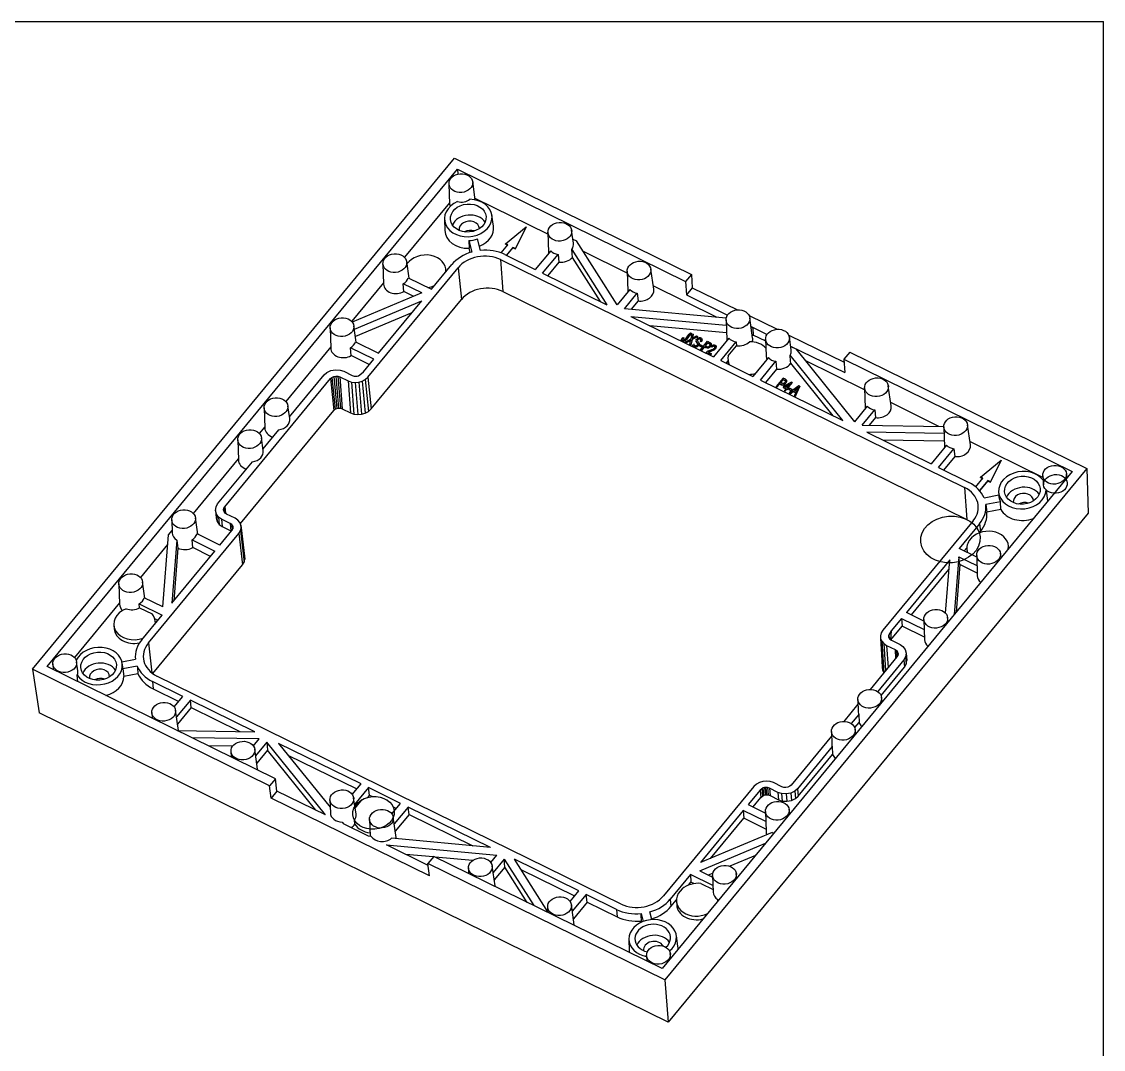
# Model space of a CAD drawing. Header units: inches. Extents: x 0 to 653, y 0 to 346.
# Drawn here: x 471.6 to 653.2, y 173.5 to 346.1 of the extents above; entities that cross this region are included whole.
import ezdxf

# ---------------------------------------------------------------- set-up
doc = ezdxf.new("R2010")
doc.units = ezdxf.units.IN
doc.header["$LTSCALE"] = 35.925693
doc.header["$MEASUREMENT"] = 0
doc.layers.get('0').update_dxf_attribs({"linetype": 'CONTINUOUS'})
doc.layers.add('1', color=7, linetype='CONTINUOUS')

msp = doc.modelspace()

# ---------------------------------------------------------------- linework, layer by layer
at = {"color": 7, "linetype": 'Continuous'}
for p in [(0, 346.127), (653.194, 0)]:
    msp.add_line(p, (653.194, 346.127), dxfattribs=at)
at = {"layer": '1', "color": 35, "linetype": 'Continuous', "true_color": 0x99734d}
for p, q in [((473.425, 237.372), (544.249, 323.225)), ((544.249, 323.225), (584.037, 303.677)), ((475.852, 237.834), (544.733, 321.332)), ((544.733, 321.332), (583.066, 302.499)), ((544.733, 321.332), (544.813, 320.514)), ((543.331, 318.909), (543.435, 315.499)), ((547.754, 316.188), (547.312, 319.256)), ((559.954, 310.419), (547.719, 316.429)), ((543.428, 315.719), (535.864, 306.55)), ((542.575, 312.939), (542.632, 311.079)), ((550.802, 311.791), (550.537, 313.633)), ((552.817, 308.834), (556.302, 311.646)), ((556.302, 311.646), (554.475, 308.019)), ((554.48, 307.958), (556.307, 311.584)), ((556.307, 311.584), (556.302, 311.646)), ((559.944, 310.747), (560.048, 307.337)), ((564.234, 308.945), (563.925, 311.094)), ((546.662, 309.363), (546.713, 308.07)), ((546.662, 309.363), (547.154, 307.44)), ((548.623, 307.72), (548.131, 309.643)), ((553.233, 308.63), (552.817, 308.834)), ((552.823, 308.772), (552.817, 308.834)), ((552.823, 308.772), (553.198, 308.588)), ((564.138, 309.612), (564.731, 309.321)), ((571.581, 298.566), (564.731, 309.321)), ((546.894, 307.36), (546.713, 308.07)), ((552.116, 307.276), (553.233, 308.63)), ((552.701, 307.023), (557.809, 304.513)), ((554.06, 308.224), (552.963, 306.894)), ((553.003, 306.874), (554.065, 308.162)), ((554.475, 308.019), (554.06, 308.224)), ((554.065, 308.162), (554.06, 308.224)), ((554.065, 308.162), (554.48, 307.958)), ((554.48, 307.958), (554.475, 308.019)), ((560.405, 307.66), (557.809, 304.513)), ((559.055, 303.901), (561.651, 307.048)), ((561.651, 307.048), (561.791, 305.751)), ((564.041, 306.537), (563.942, 307.885)), ((563.942, 307.885), (569.86, 298.593)), ((573.244, 303.889), (565.889, 307.503)), ((532.247, 305.473), (532.351, 302.063)), ((536.626, 303.057), (536.228, 305.82)), ((540.388, 301.196), (543.796, 305.327)), ((551.991, 306.162), (629.906, 267.882)), ((551.991, 306.162), (552.366, 300.807)), ((561.791, 305.751), (559.916, 303.478)), ((568.755, 299.135), (564.041, 306.537)), ((529.681, 286.404), (544.861, 304.804)), ((542.835, 304.163), (542.806, 304.501)), ((544.861, 304.804), (545.442, 299.489)), ((559.055, 303.901), (569.86, 298.593)), ((573.234, 304.217), (573.339, 300.807)), ((577.702, 301.187), (577.215, 304.564)), ((584.037, 303.677), (583.066, 302.499)), ((584.037, 303.677), (584.175, 301.452)), ((532.345, 302.284), (526.997, 295.801)), ((538.778, 300.571), (535.665, 302.1)), ((535.774, 300.797), (535.665, 302.1)), ((536.497, 303.108), (540.388, 301.196)), ((588.348, 296.469), (577.623, 301.738)), ((583.066, 302.499), (583.187, 300.254)), ((538.778, 300.571), (527.103, 295.677)), ((537.406, 299.996), (535.774, 300.797)), ((552.366, 300.807), (630.281, 262.528)), ((573.696, 301.13), (571.581, 298.566)), ((572.803, 297.925), (574.942, 300.518)), ((574.942, 300.518), (575.081, 299.221)), ((584.175, 301.452), (583.187, 300.254)), ((583.187, 300.254), (590.095, 296.86)), ((584.175, 301.452), (591.758, 297.726)), ((527.443, 294.508), (538.796, 299.266)), ((530.257, 281.082), (545.442, 299.489)), ((531.521, 290.448), (538.796, 299.266)), ((589.869, 296.326), (572.803, 297.925)), ((575.081, 299.221), (573.925, 297.82)), ((537.103, 297.214), (527.625, 293.242)), ((573.846, 296.634), (589.875, 295.132)), ((573.846, 296.634), (587.713, 289.821)), ((589.847, 296.055), (589.952, 292.645)), ((593.719, 296.762), (598.403, 294.461)), ((594.315, 293.025), (593.828, 296.402)), ((523.38, 294.725), (523.485, 291.315)), ((527.761, 292.295), (527.361, 295.072)), ((589.915, 293.847), (577.071, 295.05)), ((594.042, 294.92), (596.74, 293.595)), ((594.325, 294.715), (594.052, 294.85)), ((594.068, 294.739), (594.325, 294.715)), ((594.325, 294.715), (594.407, 293.426)), ((582.384, 292.695), (582.391, 292.617)), ((582.577, 293.088), (582.743, 293.04)), ((582.602, 292.795), (582.607, 292.733)), ((582.725, 292.484), (582.73, 292.422)), ((582.743, 293.04), (582.748, 292.978)), ((582.96, 292.325), (583.976, 292.876)), ((583.806, 292.6), (583.137, 292.238)), ((583.811, 292.538), (583.143, 292.176)), ((583.762, 291.931), (583.903, 292.553)), ((583.806, 292.6), (583.811, 292.538)), ((583.855, 293.868), (584.001, 293.796)), ((584.149, 292.786), (583.936, 291.845)), ((584.154, 292.725), (583.941, 291.783)), ((583.976, 292.876), (584.167, 293.714)), ((584.001, 293.796), (584.006, 293.734)), ((585.056, 293.277), (584.149, 292.786)), ((584.149, 292.786), (584.154, 292.725)), ((585.061, 293.216), (584.154, 292.725)), ((584.167, 293.714), (584.34, 293.629)), ((584.34, 293.629), (584.346, 293.567)), ((584.803, 292.537), (584.81, 292.459)), ((584.825, 292.445), (584.83, 292.383)), ((584.878, 293.365), (585.056, 293.277)), ((585.056, 293.277), (585.061, 293.216)), ((585.25, 292.883), (585.255, 292.821)), ((585.479, 292.858), (585.484, 292.796)), ((585.67, 292.42), (585.525, 292.492)), ((585.525, 292.492), (585.53, 292.43)), ((585.676, 292.359), (585.53, 292.43)), ((585.575, 291.04), (586.739, 292.451)), ((585.67, 292.42), (585.676, 292.359)), ((585.797, 292.662), (585.803, 292.6)), ((585.813, 292.708), (585.807, 292.785)), ((586.739, 292.451), (587.142, 292.253)), ((590.309, 292.968), (587.713, 289.821)), ((594.407, 293.426), (594.255, 293.44)), ((596.502, 292.462), (594.403, 293.494)), ((596.492, 292.79), (596.578, 290)), ((600.364, 293.498), (609.674, 288.924)), ((600.783, 290.988), (600.473, 293.137)), ((523.478, 291.535), (515.914, 282.366)), ((530.69, 289.44), (526.799, 291.352)), ((526.907, 290.049), (526.799, 291.352)), ((527.63, 292.359), (531.521, 290.448)), ((583.137, 292.238), (582.96, 292.325)), ((582.96, 292.325), (582.965, 292.263)), ((583.143, 292.176), (582.965, 292.263)), ((583.137, 292.238), (583.143, 292.176)), ((583.936, 291.845), (583.762, 291.931)), ((583.762, 291.931), (583.767, 291.869)), ((583.941, 291.783), (583.767, 291.869)), ((583.936, 291.845), (583.941, 291.783)), ((584.235, 291.844), (584.242, 291.767)), ((584.702, 291.518), (584.707, 291.456)), ((584.952, 292.258), (584.957, 292.196)), ((585.077, 292.103), (585.082, 292.041)), ((585.31, 292.009), (585.315, 291.948)), ((585.323, 292.042), (585.317, 292.119)), ((585.334, 291.74), (585.474, 291.909)), ((585.756, 291.532), (585.334, 291.74)), ((585.334, 291.74), (585.339, 291.678)), ((585.762, 291.47), (585.339, 291.678)), ((585.474, 291.909), (585.896, 291.702)), ((585.721, 290.968), (585.575, 291.04)), ((585.575, 291.04), (585.581, 290.978)), ((585.726, 290.906), (585.581, 290.978)), ((586.187, 291.533), (585.721, 290.968)), ((585.721, 290.968), (585.726, 290.906)), ((586.192, 291.471), (585.726, 290.906)), ((585.896, 291.702), (585.756, 291.532)), ((585.756, 291.532), (585.762, 291.47)), ((585.902, 291.64), (585.762, 291.47)), ((585.896, 291.702), (585.902, 291.64)), ((586.459, 291.399), (586.187, 291.533)), ((586.187, 291.533), (586.192, 291.471)), ((586.465, 291.337), (586.192, 291.471)), ((586.745, 292.21), (586.326, 291.702)), ((586.326, 291.702), (586.6, 291.567)), ((586.751, 292.148), (586.366, 291.682)), ((586.459, 291.399), (586.465, 291.337)), ((587.222, 290.231), (586.508, 290.582)), ((586.508, 290.582), (586.513, 290.52)), ((587.017, 292.077), (586.745, 292.21)), ((586.745, 292.21), (586.751, 292.148)), ((587.022, 292.015), (586.751, 292.148)), ((586.82, 290.667), (587.361, 290.401)), ((586.873, 291.37), (586.879, 291.308)), ((586.96, 290.723), (586.965, 290.661)), ((587.017, 292.077), (587.022, 292.015)), ((587.136, 291.999), (587.142, 291.937)), ((587.476, 291.507), (587.36, 291.59)), ((587.36, 291.59), (587.366, 291.528)), ((587.481, 291.445), (587.366, 291.528)), ((587.476, 291.507), (587.481, 291.445)), ((587.682, 291.657), (587.688, 291.595)), ((587.892, 291.646), (587.898, 291.585)), ((588.191, 291.541), (588.185, 291.618)), ((588.959, 289.209), (591.555, 292.356)), ((590.226, 290.012), (591.625, 291.708)), ((591.555, 292.356), (591.625, 291.708)), ((600.687, 291.656), (609.768, 287.194)), ((600.697, 291.585), (601.553, 291.164)), ((601.553, 291.164), (611.428, 278.948)), ((610.618, 290.618), (609.647, 289.44)), ((610.618, 290.618), (650.406, 271.069)), ((529.956, 288.551), (526.907, 290.049)), ((528.96, 287.343), (530.69, 289.44)), ((587.227, 290.169), (586.513, 290.52)), ((587.361, 290.401), (587.222, 290.231)), ((587.222, 290.231), (587.227, 290.169)), ((587.367, 290.339), (587.227, 290.169)), ((587.361, 290.401), (587.367, 290.339)), ((588.959, 289.209), (594.358, 286.557)), ((590.185, 289.229), (589.819, 288.786)), ((590.176, 289.326), (590.23, 288.707)), ((596.954, 289.704), (594.358, 286.557)), ((595.604, 285.944), (598.2, 289.091)), ((598.2, 289.091), (598.339, 287.794)), ((609.471, 279.132), (600.604, 290.1)), ((613.115, 284.3), (603.14, 289.201)), ((609.647, 289.44), (647.979, 270.607)), ((609.647, 289.44), (609.768, 287.194)), ((522.36, 286.8), (522.813, 287.2)), ((522.813, 287.2), (523.499, 287.526)), ((523.499, 287.526), (524.271, 287.673)), ((524.271, 287.673), (525.052, 287.627)), ((525.052, 287.627), (525.658, 287.428)), ((525.658, 287.428), (527.088, 286.725)), ((528.373, 286.796), (528.96, 287.343)), ((598.339, 287.794), (596.465, 285.522)), ((607.851, 279.927), (600.718, 288.751)), ((505.677, 264.664), (523.424, 286.177)), ((516.549, 279.755), (522.36, 286.8)), ((523.424, 286.177), (523.66, 286.385)), ((523.424, 286.177), (523.999, 280.854)), ((523.66, 286.385), (523.973, 286.534)), ((523.66, 286.385), (524.21, 281.041)), ((523.973, 286.534), (524.325, 286.601)), ((523.973, 286.534), (524.483, 281.17)), ((524.325, 286.601), (524.682, 286.58)), ((524.325, 286.601), (524.789, 281.229)), ((524.682, 286.58), (524.998, 286.476)), ((524.682, 286.58), (525.099, 281.21)), ((524.998, 286.476), (525.383, 281.117)), ((524.998, 286.476), (526.412, 285.781)), ((526.412, 285.781), (526.971, 285.584)), ((526.412, 285.781), (526.796, 280.423)), ((526.971, 285.584), (527.572, 285.51)), ((526.971, 285.584), (527.381, 280.216)), ((527.088, 286.725), (527.408, 286.612)), ((527.408, 286.612), (527.66, 286.581)), ((527.572, 285.51), (528.183, 285.562)), ((527.572, 285.51), (528.02, 280.138)), ((527.66, 286.581), (527.916, 286.603)), ((527.916, 286.603), (528.159, 286.676)), ((528.159, 286.676), (528.373, 286.796)), ((528.183, 285.562), (528.762, 285.737)), ((528.183, 285.562), (528.67, 280.193)), ((528.762, 285.737), (529.271, 286.022)), ((528.762, 285.737), (529.286, 280.379)), ((529.271, 286.022), (529.681, 286.404)), ((529.271, 286.022), (529.828, 280.682)), ((529.681, 286.404), (530.257, 281.082)), ((595.604, 285.944), (609.471, 279.132)), ((599.412, 286.277), (598.248, 284.866)), ((598.394, 284.794), (598.86, 285.359)), ((598.399, 284.732), (598.865, 285.297)), ((598.86, 285.359), (599.132, 285.225)), ((598.86, 285.359), (598.865, 285.297)), ((598.865, 285.297), (599.137, 285.163)), ((598.999, 285.528), (599.418, 286.036)), ((599.273, 285.393), (598.999, 285.528)), ((599.039, 285.508), (599.424, 285.974)), ((599.132, 285.225), (599.137, 285.163)), ((599.815, 286.079), (599.412, 286.277)), ((599.418, 286.036), (599.69, 285.903)), ((599.418, 286.036), (599.424, 285.974)), ((599.424, 285.974), (599.695, 285.841)), ((599.546, 285.196), (599.551, 285.135)), ((600.824, 285.557), (599.57, 284.93)), ((599.69, 285.903), (599.695, 285.841)), ((599.732, 284.851), (600.529, 285.249)), ((599.797, 284.819), (600.439, 285.139)), ((599.809, 285.825), (599.814, 285.764)), ((600.529, 285.249), (600.066, 284.687)), ((600.197, 284.622), (600.926, 285.506)), ((600.237, 284.603), (600.931, 285.445)), ((600.926, 285.506), (600.824, 285.557)), ((600.926, 285.506), (600.931, 285.445)), ((598.248, 284.866), (598.394, 284.794)), ((598.248, 284.866), (598.254, 284.804)), ((598.254, 284.804), (598.399, 284.732)), ((598.394, 284.794), (598.399, 284.732)), ((599.57, 284.93), (599.431, 284.761)), ((599.431, 284.761), (599.926, 284.517)), ((599.431, 284.761), (599.436, 284.699)), ((599.436, 284.699), (599.891, 284.475)), ((599.926, 284.517), (599.647, 284.179)), ((599.647, 284.179), (599.778, 284.114)), ((599.647, 284.179), (599.652, 284.117)), ((599.652, 284.117), (599.783, 284.053)), ((600.066, 284.687), (599.732, 284.851)), ((599.778, 284.114), (600.057, 284.453)), ((599.778, 284.114), (599.783, 284.053)), ((599.783, 284.053), (600.062, 284.391)), ((600.057, 284.453), (600.188, 284.388)), ((600.057, 284.453), (600.062, 284.391)), ((600.062, 284.391), (600.194, 284.327)), ((600.188, 284.388), (600.328, 284.558)), ((600.188, 284.388), (600.194, 284.327)), ((600.194, 284.327), (600.333, 284.496)), ((600.328, 284.558), (600.197, 284.622)), ((600.328, 284.558), (600.333, 284.496)), ((600.507, 284.576), (600.367, 284.406)), ((600.367, 284.406), (600.789, 284.199)), ((600.367, 284.406), (600.372, 284.345)), ((600.372, 284.345), (600.794, 284.137)), ((602.069, 284.971), (600.468, 283.775)), ((600.468, 283.775), (600.623, 283.699)), ((600.468, 283.775), (600.473, 283.713)), ((600.473, 283.713), (600.628, 283.637)), ((600.929, 284.368), (600.507, 284.576)), ((600.623, 283.699), (601.103, 284.071)), ((600.623, 283.699), (600.628, 283.637)), ((600.628, 283.637), (601.109, 284.01)), ((600.789, 284.199), (600.929, 284.368)), ((600.789, 284.199), (600.794, 284.137)), ((600.794, 284.137), (600.934, 284.307)), ((600.929, 284.368), (600.934, 284.307)), ((601.103, 284.071), (601.569, 283.843)), ((601.103, 284.071), (601.109, 284.01)), ((601.109, 284.01), (601.546, 283.795)), ((601.292, 284.216), (601.726, 284.551)), ((601.66, 284.035), (601.292, 284.216)), ((601.569, 283.843), (601.336, 283.349)), ((601.336, 283.349), (601.49, 283.273)), ((601.336, 283.349), (601.342, 283.287)), ((601.344, 284.191), (601.732, 284.489)), ((601.49, 283.273), (602.217, 284.898)), ((601.496, 283.211), (602.222, 284.837)), ((601.726, 284.551), (601.732, 284.489)), ((602.217, 284.898), (602.069, 284.971)), ((602.217, 284.898), (602.222, 284.837)), ((613.105, 284.628), (613.21, 281.218)), ((617.573, 281.598), (617.087, 284.975)), ((516.587, 279.487), (516.278, 281.636)), ((601.342, 283.287), (601.496, 283.211)), ((601.49, 283.273), (601.496, 283.211)), ((613.567, 281.542), (611.428, 278.948)), ((625.598, 278.167), (617.494, 282.149)), ((508.308, 261.833), (523.999, 280.854)), ((512.297, 281.289), (512.401, 277.879)), ((523.999, 280.854), (524.21, 281.041)), ((524.21, 281.041), (524.483, 281.17)), ((524.483, 281.17), (524.789, 281.229)), ((524.789, 281.229), (525.099, 281.21)), ((525.099, 281.21), (525.383, 281.117)), ((525.383, 281.117), (526.796, 280.423)), ((526.796, 280.423), (527.381, 280.216)), ((527.381, 280.216), (528.02, 280.138)), ((528.02, 280.138), (528.67, 280.193)), ((528.67, 280.193), (529.286, 280.379)), ((529.286, 280.379), (529.828, 280.682)), ((529.828, 280.682), (530.257, 281.082)), ((612.698, 278.365), (614.813, 280.929)), ((614.813, 280.929), (614.953, 279.632)), ((512.394, 278.1), (511.48, 276.992)), ((612.698, 278.365), (626.395, 278.155)), ((614.953, 279.632), (613.892, 278.347)), ((626.396, 278.099), (626.5, 274.689)), ((630.864, 275.069), (630.377, 278.446)), ((512.154, 274.113), (511.844, 276.262)), ((512.115, 274.381), (514.761, 277.587)), ((626.43, 276.974), (613.457, 277.173)), ((613.457, 277.173), (624.262, 271.865)), ((507.863, 275.915), (507.968, 272.505)), ((626.47, 275.684), (616.167, 275.842)), ((626.858, 275.012), (624.262, 271.865)), ((625.508, 271.253), (628.104, 274.4)), ((628.104, 274.4), (628.243, 273.103)), ((643.036, 269.6), (630.785, 275.619)), ((507.961, 272.725), (500.397, 263.556)), ((628.243, 273.103), (626.368, 270.83)), ((632.56, 269.656), (636.045, 272.468)), ((636.045, 272.468), (634.218, 268.842)), ((636.05, 272.406), (636.045, 272.468)), ((504.495, 265.144), (510.327, 272.213)), ((647.979, 270.607), (579.098, 187.109)), ((650.406, 271.069), (579.582, 185.216)), ((625.508, 271.253), (630.616, 268.743)), ((634.223, 268.78), (636.05, 272.406)), ((650.406, 271.069), (650.618, 263.568)), ((631.778, 268), (632.975, 269.452)), ((633.802, 269.046), (632.422, 267.372)), ((632.45, 267.338), (633.808, 268.984)), ((632.975, 269.452), (632.56, 269.656)), ((632.565, 269.594), (632.56, 269.656)), ((632.565, 269.594), (632.941, 269.41)), ((634.218, 268.842), (633.802, 269.046)), ((633.808, 268.984), (633.802, 269.046)), ((633.808, 268.984), (634.223, 268.78)), ((634.223, 268.78), (634.218, 268.842)), ((643.013, 269.868), (643.148, 268.322)), ((647.061, 269.494), (646.998, 270.215)), ((629.906, 267.882), (630.281, 262.528)), ((635.608, 267.232), (635.627, 266.612)), ((643.592, 267.452), (643.842, 265.592)), ((633.16, 266.187), (635.625, 266.656)), ((635.919, 265.511), (633.453, 265.041)), ((635.984, 264.21), (635.919, 265.511)), ((504.124, 264.04), (504.216, 264.657)), ((504.124, 264.04), (504.232, 262.803)), ((504.278, 263.438), (504.124, 264.04)), ((504.216, 264.657), (504.495, 265.144)), ((504.278, 263.438), (504.386, 262.202)), ((504.663, 262.911), (504.278, 263.438)), ((505.49, 264.128), (505.532, 264.41)), ((505.56, 263.854), (505.49, 264.128)), ((505.532, 264.41), (505.677, 264.664)), ((505.532, 264.41), (505.602, 263.797)), ((505.736, 263.613), (505.56, 263.854)), ((505.677, 264.664), (505.798, 263.57)), ((505.991, 263.436), (505.736, 263.613)), ((507.406, 262.741), (505.991, 263.436)), ((650.618, 263.568), (580.142, 178.137)), ((633.453, 265.041), (633.635, 263.763)), ((635.984, 264.21), (633.635, 263.763)), ((496.78, 262.48), (496.846, 260.309)), ((501.161, 260.049), (500.761, 262.826)), ((504.232, 262.803), (504.386, 262.202)), ((504.386, 262.202), (504.771, 261.675)), ((504.663, 262.911), (504.771, 261.675)), ((505.154, 262.572), (504.663, 262.911)), ((504.771, 261.675), (505.262, 261.335)), ((506.583, 261.869), (505.154, 262.572)), ((505.154, 262.572), (505.262, 261.335)), ((506.851, 261.694), (506.583, 261.869)), ((506.583, 261.869), (506.691, 260.633)), ((506.851, 261.694), (506.933, 260.759)), ((506.994, 261.531), (506.851, 261.694)), ((506.994, 261.531), (507.045, 260.946)), ((507.077, 261.342), (506.994, 261.531)), ((507.874, 262.434), (507.406, 262.741)), ((508.215, 262.046), (507.874, 262.434)), ((508.412, 261.596), (508.215, 262.046)), ((508.453, 261.117), (508.412, 261.596)), ((508.412, 261.596), (509.016, 256.369)), ((631.329, 262.322), (616.15, 243.922)), ((632.394, 261.799), (628.986, 257.668)), ((632.394, 261.799), (632.56, 260.534)), ((492.879, 241.792), (508.059, 260.192)), ((495.275, 247.836), (496.228, 259.969)), ((496.228, 259.969), (496.834, 260.703)), ((504.863, 258.231), (501.029, 260.114)), ((504.863, 258.231), (506.887, 260.684)), ((505.262, 261.335), (506.691, 260.633)), ((506.691, 260.633), (506.791, 260.568)), ((506.887, 260.684), (507.044, 260.941)), ((507.044, 260.941), (507.094, 261.141)), ((507.094, 261.141), (507.077, 261.342)), ((508.059, 260.192), (508.333, 260.641)), ((508.059, 260.192), (508.645, 254.884)), ((508.333, 260.641), (508.453, 261.117)), ((508.333, 260.641), (508.933, 255.353)), ((508.453, 261.117), (509.059, 255.86)), ((632.329, 260.254), (632.56, 260.534)), ((496.101, 258.349), (491.53, 252.808)), ((497.654, 259.067), (496.823, 248.485)), ((497.654, 259.067), (497.824, 257.728)), ((500.198, 259.106), (504.031, 257.223)), ((500.307, 257.803), (500.198, 259.106)), ((631.05, 259.437), (630.69, 259)), ((637.29, 257.65), (637.251, 258.1)), ((496.823, 248.485), (504.031, 257.223)), ((497.824, 257.728), (497.126, 248.853)), ((503.298, 256.334), (500.307, 257.803)), ((509.059, 255.86), (509.016, 256.369)), ((628.933, 256.278), (628.172, 246.597)), ((628.933, 256.278), (631.978, 254.781)), ((629.103, 254.945), (628.933, 256.278)), ((631.934, 256.219), (628.986, 257.668)), ((629.846, 257.245), (630.271, 257.76)), ((630.278, 257.493), (630.32, 257.012)), ((631.925, 256.501), (632.03, 253.091)), ((636.014, 256.103), (635.907, 256.848)), ((493.603, 236.65), (508.645, 254.884)), ((508.645, 254.884), (508.933, 255.353)), ((508.933, 255.353), (509.059, 255.86)), ((627.394, 255.738), (620.119, 246.919)), ((626.693, 246.811), (627.394, 255.738)), ((629.103, 254.945), (628.476, 246.965)), ((632.017, 253.513), (629.103, 254.945)), ((620.979, 246.497), (627.267, 254.118)), ((487.913, 251.731), (488.017, 248.321)), ((492.294, 249.301), (491.894, 252.078)), ((495.275, 247.836), (492.162, 249.365)), ((488.01, 248.541), (480.446, 239.372)), ((491.331, 248.358), (495.164, 246.475)), ((491.386, 247.706), (491.331, 248.358)), ((491.386, 247.706), (493.482, 246.676)), ((491.756, 242.343), (495.164, 246.475)), ((494.431, 245.585), (493.955, 245.819)), ((494.06, 245.136), (494.038, 245.385)), ((619.288, 245.912), (617.558, 243.815)), ((619.288, 245.912), (623.111, 244.033)), ((619.288, 245.912), (619.415, 244.6)), ((623.067, 245.471), (620.119, 246.919)), ((623.059, 245.753), (623.163, 242.343)), ((627.147, 245.354), (627.04, 246.099)), ((487.065, 244.777), (487.119, 244.159)), ((615.875, 243.474), (615.756, 242.997)), ((616.15, 243.922), (615.875, 243.474)), ((617.558, 243.815), (617.165, 243.173)), ((617.558, 243.815), (617.443, 242.364)), ((617.525, 242.31), (619.415, 244.6)), ((623.15, 242.765), (619.415, 244.6)), ((492.879, 241.792), (493.426, 236.783)), ((615.756, 242.997), (615.797, 242.518)), ((615.756, 242.997), (616.065, 237.745)), ((615.797, 242.518), (616.108, 237.235)), ((615.797, 242.518), (615.994, 242.068)), ((615.994, 242.068), (616.335, 241.679)), ((615.994, 242.068), (616.317, 236.767)), ((616.335, 241.679), (616.804, 241.372)), ((616.335, 241.679), (616.629, 237.144)), ((617.165, 243.173), (617.115, 242.973)), ((617.115, 242.973), (617.132, 242.77)), ((617.115, 242.973), (617.132, 242.772)), ((617.132, 242.772), (617.215, 242.583)), ((617.165, 243.173), (617.216, 242.581)), ((617.215, 242.583), (617.358, 242.419)), ((617.358, 242.419), (617.626, 242.244)), ((617.626, 242.244), (619.054, 241.542)), ((619.054, 241.542), (619.544, 241.202)), ((616.804, 241.372), (618.216, 240.678)), ((616.804, 241.372), (617.058, 237.665)), ((618.216, 240.678), (618.472, 240.501)), ((618.216, 240.678), (618.318, 239.192)), ((618.472, 240.501), (618.648, 240.26)), ((618.472, 240.501), (618.538, 239.462)), ((618.648, 240.26), (618.68, 239.726)), ((618.648, 240.26), (618.718, 239.985)), ((618.718, 239.985), (618.676, 239.703)), ((619.544, 241.202), (619.93, 240.676)), ((619.93, 240.676), (620.084, 240.074)), ((620.084, 240.074), (619.992, 239.456)), ((620.084, 240.074), (620.191, 238.837)), ((476.829, 238.296), (476.858, 237.339)), ((481.031, 237.107), (480.81, 238.642)), ((488.423, 238.628), (490.686, 239.059)), ((488.557, 237.78), (488.469, 238.394)), ((490.98, 237.914), (488.582, 237.457)), ((490.68, 239.126), (490.686, 239.059)), ((618.531, 239.45), (614.029, 233.993)), ((619.713, 238.97), (615.31, 233.632)), ((618.676, 239.703), (618.531, 239.45)), ((619.992, 239.456), (619.713, 238.97)), ((619.713, 238.97), (619.82, 237.733)), ((619.82, 237.733), (620.099, 238.22)), ((619.992, 239.456), (620.099, 238.22)), ((620.099, 238.22), (620.191, 238.837)), ((513.213, 217.824), (473.425, 237.372)), ((473.425, 237.372), (474.506, 230.036)), ((514.184, 219.001), (475.852, 237.834)), ((481.023, 235.29), (480.929, 236.382)), ((488.582, 237.457), (488.76, 236.178)), ((491.109, 236.626), (488.76, 236.178)), ((572.218, 197.952), (494.302, 236.232)), ((615.878, 232.954), (619.82, 237.733)), ((616.065, 237.745), (616.108, 237.235)), ((616.108, 237.235), (616.315, 236.764)), ((498.662, 232.814), (493.553, 235.324)), ((493.553, 235.324), (493.661, 234.087)), ((493.661, 234.087), (497.967, 231.972)), ((497.198, 231.04), (498.662, 232.814)), ((616.064, 231.919), (615.956, 232.664)), ((499.908, 232.202), (497.582, 229.382)), ((500.074, 230.937), (497.762, 228.134)), ((510.712, 226.894), (499.908, 232.202)), ((500.074, 230.937), (499.908, 232.202)), ((500.074, 230.937), (508.226, 226.932)), ((611.999, 231.532), (609.596, 228.619)), ((611.975, 232.317), (612.042, 230.147)), ((580.142, 178.137), (474.506, 230.036)), ((493.442, 230.133), (493.472, 229.177)), ((497.91, 227.103), (497.423, 230.48)), ((612.113, 229.758), (610.876, 228.258)), ((612.113, 229.758), (612.17, 228.46)), ((497.714, 227.093), (510.712, 226.894)), ((611.444, 227.58), (612.17, 228.46)), ((611.63, 226.545), (611.523, 227.29)), ((511.472, 225.702), (500.194, 225.875)), ((510.489, 224.51), (511.472, 225.702)), ((607.566, 226.158), (600.784, 217.937)), ((607.542, 226.943), (607.608, 224.773)), ((507.032, 224.48), (502.903, 224.543)), ((506.733, 223.604), (506.762, 222.648)), ((511.201, 220.574), (510.714, 223.951)), ((512.741, 225.118), (510.872, 222.852)), ((512.847, 223.781), (511.052, 221.605)), ((522.617, 212.902), (512.741, 225.118)), ((512.741, 225.118), (512.847, 223.781)), ((520.998, 213.698), (512.847, 223.781)), ((528.565, 218.122), (514.699, 224.935)), ((514.699, 224.935), (523.384, 214.191)), ((607.68, 224.384), (601.848, 217.314)), ((607.68, 224.384), (607.737, 223.085)), ((516.286, 222.972), (527.871, 217.28)), ((601.956, 216.078), (607.737, 223.085)), ((514.184, 219.001), (513.213, 217.824)), ((514.441, 216.919), (514.184, 219.001)), ((527.102, 216.348), (528.565, 218.122)), ((594.937, 218.092), (594.527, 217.71)), ((595.446, 218.377), (594.937, 218.092)), ((596.026, 218.552), (595.446, 218.377)), ((596.637, 218.604), (596.026, 218.552)), ((597.237, 218.53), (596.637, 218.604)), ((597.796, 218.333), (597.237, 218.53)), ((599.211, 217.638), (597.796, 218.333)), ((600.784, 217.937), (600.548, 217.728)), ((513.452, 215.721), (513.213, 217.824)), ((514.441, 216.919), (513.452, 215.721)), ((522.617, 212.902), (514.441, 216.919)), ((529.811, 217.51), (527.485, 214.69)), ((529.977, 216.245), (529.649, 215.847)), ((535.211, 214.858), (529.811, 217.51)), ((529.977, 216.245), (529.811, 217.51)), ((529.977, 216.245), (530.499, 215.989)), ((594.527, 217.71), (579.347, 199.309)), ((595.601, 217.099), (593.576, 214.645)), ((595.835, 217.318), (595.601, 217.099)), ((595.601, 217.099), (595.708, 215.863)), ((596.049, 217.437), (595.835, 217.318)), ((595.835, 217.318), (595.943, 216.081)), ((595.943, 216.081), (596.157, 216.201)), ((596.292, 217.511), (596.049, 217.437)), ((596.049, 217.437), (596.157, 216.201)), ((596.157, 216.201), (596.4, 216.274)), ((596.549, 217.532), (596.292, 217.511)), ((596.292, 217.511), (596.4, 216.274)), ((596.4, 216.274), (596.656, 216.296)), ((596.801, 217.502), (596.549, 217.532)), ((596.549, 217.532), (596.656, 216.296)), ((596.656, 216.296), (596.908, 216.265)), ((597.12, 217.388), (596.801, 217.502)), ((596.801, 217.502), (596.908, 216.265)), ((596.908, 216.265), (597.228, 216.152)), ((598.55, 216.686), (597.12, 217.388)), ((597.12, 217.388), (597.228, 216.152)), ((597.228, 216.152), (598.658, 215.45)), ((599.156, 216.487), (598.55, 216.686)), ((598.55, 216.686), (598.658, 215.45)), ((599.938, 216.441), (599.156, 216.487)), ((599.156, 216.487), (599.264, 215.251)), ((599.526, 217.534), (599.211, 217.638)), ((599.883, 217.513), (599.526, 217.534)), ((600.235, 217.58), (599.883, 217.513)), ((600.709, 216.588), (599.938, 216.441)), ((599.938, 216.441), (600.045, 215.204)), ((600.548, 217.728), (600.235, 217.58)), ((601.395, 216.913), (600.709, 216.588)), ((600.709, 216.588), (600.817, 215.351)), ((601.848, 217.314), (601.395, 216.913)), ((601.395, 216.913), (601.503, 215.677)), ((601.848, 217.314), (601.956, 216.078)), ((540.033, 202.662), (513.452, 215.721)), ((523.346, 215.442), (523.412, 213.272)), ((527.725, 213.026), (527.327, 215.789)), ((527.575, 214.066), (528.749, 215.489)), ((533.055, 215.325), (532.075, 215.806)), ((533.747, 213.083), (535.211, 214.858)), ((533.936, 214.3), (534.516, 214.015)), ((593.576, 214.645), (596.467, 213.225)), ((594.379, 214.251), (595.708, 215.863)), ((595.708, 215.863), (595.943, 216.081)), ((598.658, 215.45), (599.264, 215.251)), ((599.264, 215.251), (600.045, 215.204)), ((600.045, 215.204), (600.817, 215.351)), ((600.817, 215.351), (601.503, 215.677)), ((601.503, 215.677), (601.956, 216.078)), ((534.459, 209.147), (533.972, 212.524)), ((536.457, 214.245), (534.13, 211.426)), ((536.622, 212.981), (534.31, 210.178)), ((550.323, 207.433), (536.457, 214.245)), ((536.622, 212.981), (536.457, 214.245)), ((536.622, 212.981), (547.347, 207.712)), ((592.745, 213.638), (585.537, 204.9)), ((596.511, 211.788), (592.745, 213.638)), ((592.745, 213.638), (592.814, 212.354)), ((596.458, 213.507), (596.563, 210.097)), ((600.547, 213.109), (600.439, 213.854)), ((525.386, 211.715), (525.618, 211.428)), ((529.844, 209.352), (525.618, 211.428)), ((527.541, 211.359), (527.47, 212.007)), ((529.991, 212.177), (530.078, 209.33)), ((587.26, 205.622), (592.814, 212.354)), ((596.55, 210.519), (592.814, 212.354)), ((530.28, 209.311), (529.844, 209.352)), ((550.323, 207.433), (533.678, 208.992)), ((597.608, 209.959), (585.537, 204.9)), ((532.845, 207.877), (551.367, 206.142)), ((539.83, 204.445), (532.845, 207.877)), ((585.43, 203.543), (596.473, 208.171)), ((540.698, 205.859), (536.069, 206.293)), ((540.765, 205.942), (539.794, 204.764)), ((579.098, 187.109), (540.765, 205.942)), ((547.267, 205.244), (540.988, 205.832)), ((550.36, 204.921), (551.367, 206.142)), ((552.589, 205.501), (550.743, 203.264)), ((552.589, 205.501), (557.565, 197.688)), ((552.687, 204.154), (552.589, 205.501)), ((565.114, 200.166), (554.31, 205.474)), ((559.92, 196.666), (554.31, 205.474)), ((594.78, 206.119), (590.456, 204.307)), ((579.582, 185.216), (539.794, 204.764)), ((540.033, 202.662), (539.794, 204.764)), ((546.604, 204.015), (546.633, 203.059)), ((550.385, 204.952), (550.334, 204.957)), ((551.072, 200.985), (550.585, 204.362)), ((552.687, 204.154), (550.923, 202.016)), ((556.46, 198.231), (552.687, 204.154)), ((555.407, 203.752), (564.419, 199.324)), ((585.43, 203.543), (587.6, 202.477)), ((583.878, 202.889), (580.47, 198.758)), ((583.561, 201.138), (583.947, 201.606)), ((587.644, 201.039), (583.878, 202.889)), ((583.878, 202.889), (583.947, 201.606)), ((584.423, 201.372), (583.947, 201.606)), ((587.634, 203.124), (586.905, 202.818)), ((587.591, 202.759), (587.677, 199.969)), ((591.68, 202.361), (591.572, 203.106)), ((563.651, 198.392), (565.114, 200.166)), ((582.458, 200.484), (581.804, 199.692)), ((585.63, 201.404), (587.663, 200.405)), ((566.36, 199.554), (564.034, 196.734)), ((566.526, 198.289), (564.214, 195.486)), ((571.469, 197.044), (566.36, 199.554)), ((566.526, 198.289), (566.36, 199.554)), ((566.526, 198.289), (571.576, 195.808)), ((580.47, 198.758), (580.578, 197.521)), ((580.578, 197.521), (581.503, 198.643)), ((581.51, 198.376), (581.564, 197.758)), ((588.49, 198.71), (588.506, 198.513)), ((559.895, 197.485), (559.924, 196.529)), ((564.362, 194.455), (563.876, 197.832)), ((571.469, 197.044), (571.576, 195.808)), ((575.599, 196.34), (575.935, 195.027)), ((577.396, 195.337), (577.068, 196.62)), ((575.681, 194.923), (575.636, 195.098)), ((581.767, 190.845), (581.502, 192.686)), ((573.54, 191.993), (573.597, 190.133)), ((576.508, 189.323), (576.537, 188.367)), ((580.596, 188.925), (580.489, 189.67)), ((579.582, 185.216), (580.142, 178.137))]:
    msp.add_line(p, q, dxfattribs=at)
for centre, radius, start, end in [((587.384, 289.424), 1.306, 108.707, 112.27125), ((150.21, 251.188), 452.071, 4.76633, 4.93792)]:
    msp.add_arc(centre, radius, start, end, dxfattribs=at)
for centre, major_axis in [((545.327, 319.013), (1.992, 0.174)), ((546.568, 313.148), (2.989, 0.26)), ((561.94, 310.851), (1.992, 0.174)), ((534.243, 305.578), (1.992, 0.174)), ((575.231, 304.322), (1.992, 0.174)), ((525.377, 294.829), (1.992, 0.174)), ((591.844, 296.16), (1.992, 0.174)), ((598.489, 292.895), (1.992, 0.174)), ((615.102, 284.733), (1.992, 0.174)), ((514.293, 281.394), (1.992, 0.174)), ((628.392, 278.203), (1.992, 0.174)), ((509.86, 276.02), (1.992, 0.174)), ((645.006, 270.041), (1.992, 0.174)), ((639.601, 267.441), (2.989, 0.26)), ((645.14, 268.496), (-1.992, -0.174)), ((498.776, 262.584), (1.992, 0.174)), ((627.511, 259.169), (4.981, 0.434)), ((633.922, 256.606), (1.992, 0.174)), ((489.909, 251.836), (1.992, 0.174)), ((625.055, 245.857), (1.992, 0.174)), ((478.826, 238.4), (1.992, 0.174)), ((484.5, 237.909), (2.989, 0.26)), ((613.972, 232.422), (1.992, 0.174)), ((495.439, 230.238), (1.992, 0.174)), ((609.538, 227.047), (1.992, 0.174)), ((508.729, 223.708), (1.992, 0.174)), ((525.342, 215.546), (1.992, 0.174)), ((530.653, 213.248), (3.487, 0.304)), ((598.455, 213.612), (1.992, 0.174)), ((531.988, 212.281), (1.992, 0.174)), ((548.601, 204.119), (1.992, 0.174)), ((589.588, 202.863), (1.992, 0.174)), ((561.891, 197.59), (1.992, 0.174)), ((578.504, 189.428), (1.992, 0.174))]:
    msp.add_ellipse(centre, major_axis=major_axis, ratio=0.7841767, dxfattribs=at)
for centre, major_axis, ratio, start_param, end_param in [((546.568, 313.148), (3.985, 0.347), 0.7841767, 1.9673231, 7.715147), ((545.462, 317.468), (-2.079, -0.181), 0.7841767, 1.1680975, 2.2311873), ((545.623, 315.613), (2.184, 0.19), 0.7841767, 3.0974551, 3.3491487), ((546.729, 311.294), (2.989, 0.26), 0.7841767, 0.4067789, 2.7348953), ((546.729, 311.294), (1.694, 0.148), 0.7841767, 6.2243213, 9.4836258), ((546.729, 311.294), (-4.089, -0.356), 0.7841767, 6.2390806, 7.781746), ((546.864, 309.748), (1.694, 0.148), 0.7841767, 1.0494309, 2.0920473), ((546.729, 311.294), (-4.089, -0.356), 0.7841767, 1.9340612, 3.1857739), ((546.621, 312.53), (4.02, 0.35), 0.7841767, 4.6542705, 5.0281997), ((562.129, 308.688), (2.114, 0.184), 0.7841767, 5.6706811, 6.327322), ((539.319, 304.198), (3.487, 0.304), 0.7841767, 6.1469998, 8.8396514), ((549.137, 302.703), (6.406, 0.558), 0.7841767, 1.8165464, 2.4850406), ((549.137, 302.703), (6.406, 0.558), 0.7841767, 0.9142442, 1.5827384), ((562.236, 307.451), (2.184, 0.19), 0.7841767, 3.0974285, 3.1565896), ((562.129, 308.688), (2.114, 0.184), 0.7841767, 3.6946305, 4.4170433), ((549.137, 302.703), (5.129, 0.447), 0.7841767, 0.9142442, 2.4850406), ((562.236, 307.451), (2.184, 0.19), 0.7841767, 4.4391599, 5.6134006), ((534.54, 302.178), (2.184, 0.19), 0.7841767, 3.0974519, 5.2433102), ((534.432, 303.414), (2.114, 0.184), 0.7841767, 5.2654268, 5.9878396), ((539.319, 304.198), (3.487, 0.304), 0.7841767, 4.7793666, 5.10632), ((549.595, 297.449), (4.981, 0.434), 0.7841767, 0.9142442, 2.4850406), ((575.527, 300.922), (2.184, 0.19), 0.7841767, 3.0974285, 3.1565896), ((575.419, 302.158), (2.114, 0.184), 0.7841767, 3.6946305, 4.4170433), ((575.527, 300.922), (2.184, 0.19), 0.7841767, 4.4391599, 6.3273061), ((592.14, 292.76), (2.184, 0.19), 0.7841767, 3.0974477, 3.1566059), ((592.032, 293.996), (2.114, 0.184), 0.7841767, 3.6946305, 4.4170433), ((592.14, 292.76), (2.184, 0.19), 0.7841767, 5.937852, 6.327328), ((525.673, 291.429), (2.184, 0.19), 0.7841767, 3.0974519, 5.2433102), ((525.565, 292.666), (2.114, 0.184), 0.7841767, 5.2654268, 5.9878396), ((592.086, 293.378), (-2.149, -0.187), 0.7841767, 1.2866641, 2.4019289), ((593.663, 289.629), (3.487, 0.304), 0.7841767, 0.5363591, 1.4712629), ((598.677, 290.731), (2.114, 0.184), 0.7841767, 5.7848334, 6.3273149), ((593.663, 289.629), (3.487, 0.304), 0.7841767, 2.8913287, 3.4580301), ((598.731, 290.113), (-2.149, -0.187), 0.7841767, 6.2390426, 6.5889743), ((598.677, 290.731), (2.114, 0.184), 0.7841767, 3.6946305, 4.4170433), ((593.717, 289.011), (3.487, 0.304), 0.7841767, 3.1416014, 3.189334), ((593.663, 289.629), (3.487, 0.304), 0.7841767, 4.6536439, 4.96757), ((598.785, 289.495), (2.184, 0.19), 0.7841767, 4.4391599, 5.7265158), ((615.29, 282.569), (2.114, 0.184), 0.7841767, 3.6946305, 4.4170433), ((615.398, 281.333), (2.184, 0.19), 0.7841767, 4.4391599, 6.3273061), ((615.398, 281.333), (2.184, 0.19), 0.7841767, 3.0974285, 3.1565896), ((514.589, 277.994), (2.184, 0.19), 0.7841767, 3.0974615, 4.255122), ((514.482, 279.23), (2.114, 0.184), 0.7841767, 4.7762374, 6.3273063), ((628.689, 274.803), (2.184, 0.19), 0.7841767, 3.0974477, 3.1566182), ((628.581, 276.039), (2.114, 0.184), 0.7841767, 3.6946305, 4.4170433), ((628.689, 274.803), (2.184, 0.19), 0.7841767, 4.4391599, 6.3273061), ((510.156, 272.619), (2.184, 0.19), 0.7841767, 3.0974615, 4.255122), ((510.048, 273.856), (2.114, 0.184), 0.7841767, 4.7762374, 6.3273063), ((639.601, 267.441), (3.985, 0.347), 0.7841767, 0.4453328, 6.1759921), ((627.053, 264.423), (5.129, 0.447), 0.7841767, 5.6266332, 7.1974295), ((627.053, 264.423), (6.406, 0.558), 0.7841767, 0.24575, 0.9142442), ((639.762, 265.586), (2.989, 0.26), 0.7841767, 0.4067789, 2.7348953), ((639.762, 265.586), (-1.694, -0.148), 0.7841767, 3.0828265, 6.3419347), ((639.655, 266.823), (4.02, 0.35), 0.7841767, 3.0974497, 3.4574033), ((639.897, 264.041), (-1.694, -0.148), 0.7841767, 4.1911215, 5.2337379), ((627.053, 264.423), (6.406, 0.558), 0.7841767, 5.6266332, 6.2951274), ((627.16, 263.187), (-6.475, -0.564), 0.7841767, 2.4850406, 3.1439724), ((639.762, 265.586), (-4.089, -0.356), 0.7841767, 0.3299278, 1.9309932), ((498.965, 260.42), (2.114, 0.184), 0.7841767, 3.0974495, 3.9775997), ((498.965, 260.42), (2.114, 0.184), 0.7841767, 5.2654268, 5.9878396), ((633.764, 257.796), (3.487, 0.304), 0.7841767, 6.0946057, 8.6753663), ((633.764, 257.796), (3.487, 0.304), 0.7841767, 2.5779001, 3.3323073), ((499.072, 259.184), (2.184, 0.19), 0.7841767, 4.0371564, 5.2433102), ((634.218, 253.205), (2.184, 0.19), 0.7841767, 3.0974608, 3.8214148), ((490.098, 249.672), (2.114, 0.184), 0.7841767, 5.2654268, 5.9878396), ((490.551, 245.081), (3.487, 0.304), 0.7841767, 1.9280219, 5.0674592), ((490.205, 248.435), (2.184, 0.19), 0.7841767, 3.0974548, 3.7800863), ((490.152, 249.054), (-2.149, -0.187), 0.7841767, 0.9973559, 2.1126207), ((490.551, 245.081), (3.487, 0.304), 0.7841767, 6.1857807, 6.7911414), ((490.605, 244.463), (3.487, 0.304), 0.7841767, 3.1416446, 4.8637338), ((497.155, 239.69), (6.475, 0.564), 0.7841767, 2.4850406, 3.1547965), ((497.155, 239.69), (5.129, 0.447), 0.7841767, 2.4850406, 4.0558369), ((625.351, 242.457), (2.184, 0.19), 0.7841767, 3.0974608, 3.8214148), ((484.5, 237.909), (3.985, 0.347), 0.7841767, 3.5381194, 9.0021445), ((484.661, 236.055), (2.989, 0.26), 0.7841767, 0.4067789, 2.7348953), ((497.155, 239.69), (6.475, 0.564), 0.7841767, 3.3860809, 4.0558369), ((495.998, 252.966), (-11.262, 120.032), 0.0535004, 1.69151, 1.7023345), ((478.96, 236.854), (-2.079, -0.181), 0.7841767, 2.7388938, 3.1857401), ((484.661, 236.055), (1.694, 0.148), 0.7841767, 6.2243213, 9.4836258), ((484.661, 236.055), (-4.089, -0.356), 0.7841767, 1.7672091, 3.069357), ((484.554, 237.291), (4.02, 0.35), 0.7841767, 6.2250668, 6.3273306), ((497.263, 238.454), (-6.475, -0.564), 0.7841767, 0.2553124, 0.9142442), ((484.796, 234.509), (1.694, 0.148), 0.7841767, 1.0494309, 2.0920473), ((614.16, 230.258), (2.114, 0.184), 0.7841767, 3.0974317, 3.3354364), ((614.268, 229.021), (2.184, 0.19), 0.7841767, 3.3630717, 3.8213917), ((609.727, 224.884), (2.114, 0.184), 0.7841767, 3.0974317, 3.3354364), ((609.834, 223.647), (2.184, 0.19), 0.7841767, 3.3630717, 3.8213917), ((509.025, 220.308), (2.184, 0.19), 0.7841767, 6.2615192, 6.3272976), ((525.531, 213.383), (2.114, 0.184), 0.7841767, 3.0974642, 4.5757761), ((525.585, 212.764), (-2.149, -0.187), 0.7841767, 2.5681522, 3.18573), ((525.639, 212.146), (2.184, 0.19), 0.7841767, 5.2669661, 5.6980824), ((530.707, 212.63), (3.487, 0.304), 0.7841767, 3.5111492, 4.4581909), ((532.176, 210.118), (2.114, 0.184), 0.7841767, 3.5358977, 5.4320427), ((532.284, 208.881), (2.184, 0.19), 0.7841767, 6.1937785, 6.3273284), ((598.751, 210.212), (2.184, 0.19), 0.7841767, 3.0974576, 3.4111329), ((598.643, 211.448), (2.114, 0.184), 0.7841767, 4.1340741, 4.2727841), ((548.897, 200.719), (2.184, 0.19), 0.7841767, 6.2615192, 6.3272976), ((584.997, 198.68), (3.487, 0.304), 0.7841767, 1.3205324, 2.3158078), ((589.83, 200.081), (-2.149, -0.187), 0.7841767, 6.2390441, 7.1143179), ((575.071, 201.41), (5.129, 0.447), 0.7841767, 4.0558369, 5.6266332), ((575.071, 201.41), (6.475, 0.564), 0.7841767, 4.9568772, 5.6266332), ((584.997, 198.68), (3.487, 0.304), 0.7841767, 2.6542733, 5.1586982), ((584.997, 198.68), (3.487, 0.304), 0.7841767, 6.0945351, 6.1836519), ((575.071, 201.41), (6.475, 0.564), 0.7841767, 4.0558369, 4.7255929), ((573.914, 214.688), (-3.711, 116.388), 0.0095579, 4.5429569, 4.5537809), ((575.179, 200.174), (-6.475, -0.564), 0.7841767, 1.8468444, 2.4850406), ((585.051, 198.062), (3.487, 0.304), 0.7841767, 3.1416042, 4.9106792), ((562.187, 194.19), (2.184, 0.19), 0.7841767, 6.2615192, 6.3272976), ((575.179, 200.174), (-6.475, -0.564), 0.7841767, 0.9142442, 1.5731761), ((577.533, 192.202), (3.985, 0.347), 0.7841767, 5.4297161, 10.6692169), ((577.533, 192.202), (2.989, 0.26), 0.7841767, 5.4792729, 10.623827), ((577.694, 190.347), (2.989, 0.26), 0.7841767, 0.4067789, 2.7348953), ((577.694, 190.347), (1.694, 0.148), 0.7841767, 0.3200906, 3.2004399), ((577.694, 190.347), (-4.089, -0.356), 0.7841767, 3.0390766, 3.1857594), ((577.694, 190.347), (-4.089, -0.356), 0.7841767, 6.2390542, 6.3444645)]:
    msp.add_ellipse(centre, major_axis=major_axis, ratio=ratio, start_param=start_param, end_param=end_param, dxfattribs=at)
for points, knots in [([(582.725, 292.484), (582.65, 292.474), (582.58, 292.485), (582.421, 292.563), (582.376, 292.633), (582.385, 292.731)], [0, 0, 0, 0, 0.4067358, 0.4067358, 1, 1, 1, 1]), ([(582.73, 292.422), (582.656, 292.412), (582.586, 292.423), (582.44, 292.495), (582.396, 292.551), (582.39, 292.628)], [0, 0, 0, 0, 0.4455773, 0.4455773, 1, 1, 1, 1]), ([(584.001, 293.796), (583.737, 293.477), (583.474, 293.157), (583.112, 292.719), (583.026, 292.633), (582.875, 292.526), (582.799, 292.493), (582.725, 292.484)], [0, 0, 0, 0, 0.5694118, 0.5694118, 0.7813965, 0.7813965, 1, 1, 1, 1]), ([(584.006, 293.734), (583.742, 293.415), (583.479, 293.095), (583.117, 292.657), (583.031, 292.571), (582.88, 292.464), (582.804, 292.431), (582.73, 292.422)], [0, 0, 0, 0, 0.5694118, 0.5694118, 0.7813965, 0.7813965, 1, 1, 1, 1]), ([(582.775, 292.67), (582.818, 292.679), (582.858, 292.698), (582.937, 292.764), (582.991, 292.82), (583.323, 293.224), (583.589, 293.546), (583.855, 293.868)], [0, 0, 0, 0, 0.1732706, 0.1732706, 0.3394913, 0.3394913, 1, 1, 1, 1]), ([(584.34, 293.629), (584.305, 293.473), (584.27, 293.317), (584.212, 293.064), (584.195, 293.006), (584.184, 292.989)], [0, 0, 0, 0, 0.6184709, 0.6184709, 1, 1, 1, 1]), ([(584.184, 292.989), (584.243, 293.019), (584.312, 293.056), (584.553, 293.189), (584.716, 293.277), (584.878, 293.365)], [0, 0, 0, 0, 0.330676, 0.330676, 1, 1, 1, 1]), ([(584.346, 293.567), (584.31, 293.411), (584.275, 293.255), (584.231, 293.062), (584.224, 293.031), (584.217, 293.006)], [0, 0, 0, 0, 0.810743, 0.810743, 1, 1, 1, 1]), ([(584.814, 292.633), (584.831, 292.697), (584.867, 292.761), (584.978, 292.896), (585.048, 292.954), (585.129, 293.002)], [0, 0, 0, 0, 0.4863342, 0.4863342, 1, 1, 1, 1]), ([(585.25, 292.883), (585.18, 292.86), (585.12, 292.82), (585.032, 292.713), (585.011, 292.665), (585.011, 292.622)], [0, 0, 0, 0, 0.53, 0.53, 1, 1, 1, 1]), ([(585.255, 292.821), (585.185, 292.798), (585.125, 292.758), (585.037, 292.651), (585.016, 292.603), (585.017, 292.56)], [0, 0, 0, 0, 0.53, 0.53, 1, 1, 1, 1]), ([(585.613, 293.03), (585.69, 292.991), (585.746, 292.94), (585.812, 292.814), (585.817, 292.742), (585.797, 292.662)], [0, 0, 0, 0, 0.4975519, 0.4975519, 1, 1, 1, 1]), ([(584.702, 291.518), (584.612, 291.511), (584.53, 291.527), (584.357, 291.612), (584.293, 291.67), (584.247, 291.771), (584.239, 291.803), (584.236, 291.837)], [0, 0, 0, 0, 0.3576139, 0.3576139, 0.8148906, 0.8148906, 1, 1, 1, 1]), ([(584.707, 291.456), (584.618, 291.45), (584.535, 291.465), (584.363, 291.55), (584.298, 291.608), (584.252, 291.71), (584.244, 291.741), (584.241, 291.775)], [0, 0, 0, 0, 0.3576139, 0.3576139, 0.8148906, 0.8148906, 1, 1, 1, 1]), ([(585.31, 292.009), (585.292, 291.936), (585.252, 291.863), (585.129, 291.714), (585.055, 291.652), (584.882, 291.553), (584.792, 291.523), (584.702, 291.518)], [0, 0, 0, 0, 0.3301663, 0.3301663, 0.6650831, 0.6650831, 1, 1, 1, 1]), ([(585.315, 291.948), (585.297, 291.874), (585.257, 291.801), (585.134, 291.652), (585.061, 291.59), (584.887, 291.491), (584.798, 291.462), (584.707, 291.456)], [0, 0, 0, 0, 0.3301663, 0.3301663, 0.6650831, 0.6650831, 1, 1, 1, 1]), ([(584.912, 291.749), (584.963, 291.777), (585.005, 291.812), (585.074, 291.896), (585.095, 291.937), (585.103, 291.978)], [0, 0, 0, 0, 0.5095541, 0.5095541, 1, 1, 1, 1]), ([(586.622, 290.694), (586.692, 290.747), (586.771, 290.795), (586.951, 290.876), (587.065, 290.916), (587.203, 290.957)], [0, 0, 0, 0, 0.5017121, 0.5017121, 1, 1, 1, 1]), ([(586.849, 291.54), (586.924, 291.565), (586.995, 291.62), (587.112, 291.761), (587.143, 291.817), (587.156, 291.871)], [0, 0, 0, 0, 0.5864662, 0.5864662, 1, 1, 1, 1]), ([(587.37, 292.027), (587.378, 291.976), (587.369, 291.917), (587.315, 291.776), (587.272, 291.706), (587.114, 291.515), (587, 291.425), (586.873, 291.37)], [0, 0, 0, 0, 0.2610528, 0.2610528, 0.5286381, 0.5286381, 1, 1, 1, 1]), ([(587.375, 291.965), (587.383, 291.915), (587.374, 291.855), (587.32, 291.714), (587.277, 291.645), (587.119, 291.453), (587.006, 291.363), (586.879, 291.308)], [0, 0, 0, 0, 0.2610528, 0.2610528, 0.5286381, 0.5286381, 1, 1, 1, 1]), ([(588.035, 291.814), (588.138, 291.762), (588.188, 291.684), (588.184, 291.473), (588.137, 291.366), (587.997, 291.196), (587.943, 291.144), (587.819, 291.051), (587.745, 291.006), (587.569, 290.923), (587.437, 290.874), (587.111, 290.77), (587.01, 290.739), (586.96, 290.723)], [0, 0, 0, 0, 0.2415616, 0.2415616, 0.4860347, 0.4860347, 0.6153234, 0.6153234, 0.7482327, 0.7482327, 0.8842621, 0.8842621, 1, 1, 1, 1]), ([(588.191, 291.548), (588.192, 291.538), (588.192, 291.528), (588.19, 291.411), (588.143, 291.304), (588.003, 291.134), (587.948, 291.082), (587.824, 290.989), (587.751, 290.944), (587.574, 290.861), (587.442, 290.812), (587.116, 290.709), (587.016, 290.678), (586.965, 290.661)], [0, 0, 0, 0, 0.0305754, 0.0305754, 0.3430572, 0.3430572, 0.5083121, 0.5083121, 0.6781948, 0.6781948, 0.8520655, 0.8520655, 1, 1, 1, 1]), ([(587.203, 290.957), (587.421, 291.025), (587.581, 291.085), (587.776, 291.186), (587.853, 291.244), (587.96, 291.375), (587.987, 291.44), (587.986, 291.504)], [0, 0, 0, 0, 0.3388525, 0.3388525, 0.6734741, 0.6734741, 1, 1, 1, 1]), ([(599.828, 285.697), (599.816, 285.643), (599.785, 285.587), (599.668, 285.446), (599.596, 285.391), (599.522, 285.366)], [0, 0, 0, 0, 0.4135338, 0.4135338, 1, 1, 1, 1]), ([(599.546, 285.196), (599.673, 285.251), (599.787, 285.341), (599.945, 285.532), (599.987, 285.602), (600.041, 285.743), (600.051, 285.802), (600.043, 285.853)], [0, 0, 0, 0, 0.4713619, 0.4713619, 0.7389472, 0.7389472, 1, 1, 1, 1]), ([(599.551, 285.135), (599.678, 285.19), (599.792, 285.279), (599.95, 285.47), (599.993, 285.54), (600.046, 285.681), (600.056, 285.74), (600.048, 285.791)], [0, 0, 0, 0, 0.4713619, 0.4713619, 0.7389472, 0.7389472, 1, 1, 1, 1]), ([(602.004, 284.766), (601.967, 284.688), (601.916, 284.582), (601.789, 284.311), (601.725, 284.173), (601.66, 284.035)], [0, 0, 0, 0, 0.4907458, 0.4907458, 1, 1, 1, 1])]:
    msp.add_open_spline(points, degree=3, knots=knots, dxfattribs=at)
for points in [[(582.385, 292.731), (582.393, 292.827), (582.457, 292.945), (582.577, 293.088)], [(582.602, 292.795), (582.595, 292.742), (582.615, 292.704), (582.661, 292.683)], [(582.743, 293.04), (582.656, 292.929), (582.609, 292.848), (582.602, 292.795)], [(582.748, 292.978), (582.661, 292.867), (582.615, 292.786), (582.607, 292.733)], [(582.661, 292.683), (582.695, 292.665), (582.733, 292.661), (582.775, 292.67)], [(583.929, 292.667), (583.872, 292.635), (583.832, 292.612), (583.806, 292.6)], [(583.912, 292.592), (583.867, 292.567), (583.833, 292.549), (583.811, 292.538)], [(583.903, 292.553), (583.911, 292.589), (583.919, 292.627), (583.929, 292.667)], [(584.825, 292.445), (584.814, 292.471), (584.807, 292.497), (584.804, 292.523)], [(584.83, 292.383), (584.819, 292.409), (584.813, 292.435), (584.81, 292.462)], [(584.952, 292.258), (584.884, 292.334), (584.841, 292.397), (584.825, 292.445)], [(585.011, 292.622), (585.01, 292.575), (585.049, 292.508), (585.131, 292.421)], [(585.129, 293.002), (585.211, 293.048), (585.292, 293.072), (585.378, 293.077)], [(585.131, 292.421), (585.212, 292.333), (585.263, 292.267), (585.288, 292.222)], [(585.479, 292.858), (585.397, 292.897), (585.32, 292.905), (585.25, 292.883)], [(585.484, 292.796), (585.403, 292.835), (585.326, 292.843), (585.255, 292.821)], [(585.378, 293.077), (585.462, 293.079), (585.541, 293.064), (585.613, 293.03)], [(585.605, 292.709), (585.598, 292.768), (585.556, 292.819), (585.479, 292.858)], [(585.611, 292.647), (585.603, 292.707), (585.562, 292.757), (585.484, 292.796)], [(585.525, 292.492), (585.583, 292.575), (585.61, 292.647), (585.605, 292.709)], [(585.797, 292.662), (585.777, 292.582), (585.735, 292.501), (585.67, 292.42)], [(585.803, 292.6), (585.782, 292.52), (585.74, 292.439), (585.676, 292.359)], [(585.813, 292.716), (585.816, 292.68), (585.812, 292.641), (585.803, 292.6)], [(584.452, 291.999), (584.442, 291.948), (584.446, 291.9), (584.466, 291.856)], [(584.466, 291.856), (584.489, 291.804), (584.529, 291.764), (584.587, 291.737)], [(584.587, 291.737), (584.638, 291.71), (584.692, 291.698), (584.75, 291.702)], [(584.75, 291.702), (584.807, 291.704), (584.861, 291.72), (584.912, 291.749)], [(584.957, 292.196), (584.89, 292.273), (584.847, 292.335), (584.83, 292.383)], [(585.077, 292.103), (585.062, 292.13), (585.021, 292.181), (584.952, 292.258)], [(585.082, 292.041), (585.067, 292.068), (585.026, 292.12), (584.957, 292.196)], [(585.103, 291.978), (585.11, 292.017), (585.101, 292.058), (585.077, 292.103)], [(585.103, 291.991), (585.098, 292.007), (585.091, 292.024), (585.082, 292.041)], [(585.288, 292.222), (585.32, 292.151), (585.326, 292.081), (585.31, 292.009)], [(585.323, 292.05), (585.326, 292.016), (585.323, 291.982), (585.315, 291.948)], [(586.873, 291.37), (586.746, 291.314), (586.608, 291.324), (586.459, 291.399)], [(586.879, 291.308), (586.751, 291.252), (586.613, 291.262), (586.465, 291.337)], [(586.508, 290.582), (586.54, 290.622), (586.578, 290.659), (586.622, 290.694)], [(586.6, 291.567), (586.69, 291.521), (586.773, 291.512), (586.849, 291.54)], [(586.96, 290.723), (586.908, 290.706), (586.861, 290.686), (586.82, 290.667)], [(587.136, 291.999), (587.118, 292.018), (587.079, 292.044), (587.017, 292.077)], [(587.142, 291.937), (587.123, 291.956), (587.085, 291.982), (587.022, 292.015)], [(587.156, 291.871), (587.169, 291.924), (587.162, 291.967), (587.136, 291.999)], [(587.142, 292.253), (587.212, 292.217), (587.262, 292.185), (587.293, 292.159)], [(587.293, 292.159), (587.335, 292.119), (587.36, 292.076), (587.37, 292.027)], [(587.36, 291.59), (587.474, 291.713), (587.59, 291.793), (587.706, 291.831)], [(587.682, 291.657), (587.606, 291.631), (587.538, 291.582), (587.476, 291.507)], [(587.688, 291.595), (587.612, 291.569), (587.543, 291.52), (587.481, 291.445)], [(587.892, 291.646), (587.827, 291.676), (587.756, 291.68), (587.682, 291.657)], [(587.898, 291.585), (587.832, 291.615), (587.762, 291.618), (587.688, 291.595)], [(587.706, 291.831), (587.823, 291.869), (587.932, 291.863), (588.035, 291.814)], [(587.986, 291.504), (587.985, 291.567), (587.953, 291.614), (587.892, 291.646)], [(587.992, 291.442), (587.99, 291.505), (587.958, 291.553), (587.898, 291.585)], [(599.132, 285.225), (599.281, 285.15), (599.418, 285.14), (599.546, 285.196)], [(599.137, 285.163), (599.286, 285.088), (599.424, 285.078), (599.551, 285.135)], [(599.522, 285.366), (599.445, 285.339), (599.363, 285.347), (599.273, 285.393)], [(599.69, 285.903), (599.752, 285.87), (599.791, 285.844), (599.809, 285.825)], [(599.695, 285.841), (599.757, 285.808), (599.796, 285.782), (599.814, 285.764)], [(599.809, 285.825), (599.835, 285.793), (599.842, 285.75), (599.828, 285.697)], [(599.966, 285.985), (599.935, 286.011), (599.885, 286.043), (599.815, 286.079)], [(600.043, 285.853), (600.033, 285.902), (600.008, 285.946), (599.966, 285.985)], [(601.726, 284.551), (601.828, 284.617), (601.922, 284.688), (602.004, 284.766)], [(601.732, 284.489), (601.811, 284.54), (601.885, 284.594), (601.952, 284.652)]]:
    msp.add_open_spline(points, degree=3, dxfattribs=at)

doc.saveas('drawing.dxf')
